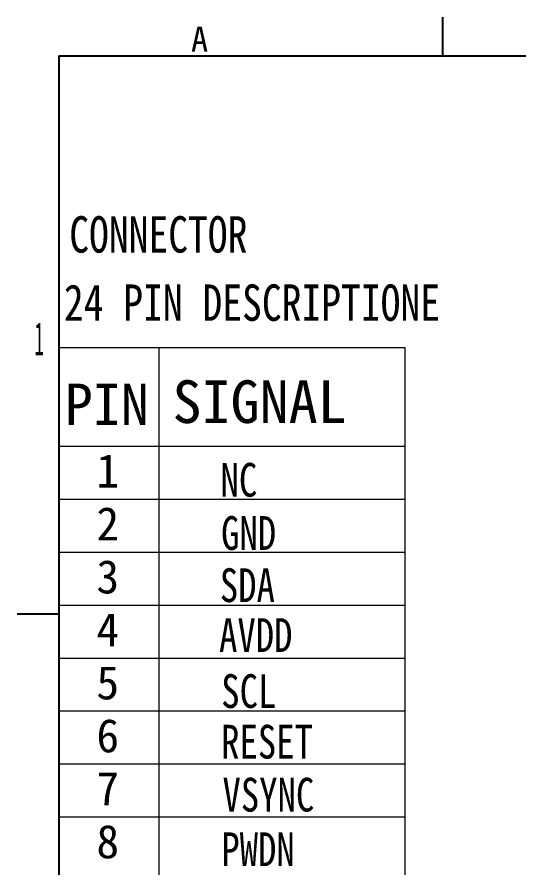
# Model space of a CAD drawing. Header units: millimetres. Extents: x -13735 to -2522, y -872 to 1555.
# Drawn here: x -6865 to -6819.9, y -795.3 to -718.9 of the extents above; entities that cross this region are included whole.
import ezdxf

# ---------------------------------------------------------------- set-up
doc = ezdxf.new("R2010")
doc.units = ezdxf.units.MM
doc.header["$LTSCALE"] = 0.3
doc.layers.get('0').update_dxf_attribs({"lineweight": 15})
doc.layers.add('pin', color=7, linetype='Continuous')
doc.layers.add('图框', color=7, linetype='Continuous')
doc.layers.add('粗实线层', color=7, linetype='Continuous', lineweight=18)
doc.styles.add('TEXTSTYLE_1', font='txt', dxfattribs={"width": 0.8})
doc.styles.add('仿宋GB2312', font='SimSun.ttf', dxfattribs={"width": 0.8})
doc.styles.add('宋体', font='SimSun.ttf', dxfattribs={"height": 4})
doc.styles.add('样式 3', font='SIMFANG.TTF', dxfattribs={"width": 0.8})

msp = doc.modelspace()

# ---------------------------------------------------------------- linework, layer by layer
at = {"color": 0}
for p, q in [((-6861.211, -748.588), (-6861.211, -871.508)), ((-6861.211, -748.588), (-6830.131, -748.588)), ((-6830.131, -748.588), (-6830.131, -871.508)), ((-6861.211, -757.46), (-6830.131, -757.46))]:
    msp.add_line(p, q, dxfattribs=at)
at = {"layer": '图框', "color": 7, "linetype": 'Continuous'}
for p, q in [((-6826.747, -722.432), (-6826.747, -718.948)), ((-6861.211, -722.432), (-6650.923, -722.432)), ((-6861.211, -722.432), (-6861.211, -871.508)), ((-6864.961, -772.508), (-6861.211, -772.508))]:
    msp.add_line(p, q, dxfattribs=at)
at = {"layer": '粗实线层', "lineweight": 18}
for p, q in [((-6852.231, -748.588), (-6852.231, -871.508)), ((-6861.211, -762.212), (-6830.131, -762.212)), ((-6861.211, -766.964), (-6830.131, -766.964)), ((-6861.211, -771.716), (-6830.131, -771.716)), ((-6861.211, -776.468), (-6830.131, -776.468)), ((-6861.211, -781.22), (-6830.131, -781.22)), ((-6861.211, -785.972), (-6830.131, -785.972)), ((-6861.211, -790.724), (-6830.131, -790.724))]:
    msp.add_line(p, q, dxfattribs=at)

# ---------------------------------------------------------------- texts
at = {"layer": 'pin', "color": 0, "style": '样式 3', "width": 0.8}
for s, height, p in [('CONNECTOR', 3.2659, (-6860.272, -740.087)), ('24 PIN DESCRIPTIONE', 3.26592, (-6860.754, -746.207))]:
    msp.add_text(s, height=height, dxfattribs=at).set_placement(p)
at = {"layer": 'pin', "color": 0, "attachment_point": 1, "style": '宋体'}
for s, insert, char_height, width in [('{\\H0.9895x;PIN}', (-6860.686, -751.837), 3.75, 58.66776), ('{\\H1.022x;SIGNAL}', (-6851.002, -751.546), 3.75, 27.59812), ('1', (-6857.834, -758.169), 3, 53.33433), ('2', (-6857.834, -762.921), 3, 53.33433), ('3', (-6857.834, -767.673), 3, 53.33433), ('4', (-6857.834, -772.425), 3, 53.33433), ('5', (-6857.834, -777.177), 3, 53.33433), ('6', (-6857.834, -781.929), 3, 53.33433), ('7', (-6857.834, -786.681), 3, 53.33433), ('8', (-6857.834, -791.433), 3, 53.33433)]:
    msp.add_mtext(s, dxfattribs=dict(at, insert=insert, char_height=char_height, width=width))
at = {"layer": '图框', "linetype": 'Continuous', "style": 'TEXTSTYLE_1'}
msp.add_text('A', height=2.25, dxfattribs=at).set_placement((-6849.335, -722.052))
at = {"layer": '图框', "linetype": 'Continuous', "style": 'TEXTSTYLE_1', "width": 0.416667}
msp.add_text('1', height=3, dxfattribs=at).set_placement((-6863.398, -749.31))
at = {"layer": '粗实线层', "lineweight": 18, "style": '仿宋GB2312', "width": 0.8}
for s, p in [('NC', (-6846.69, -761.991)), ('GND', (-6846.641, -766.763)), ('SDA', (-6846.752, -771.446)), ('AVDD', (-6846.824, -775.922)), ('SCL', (-6846.625, -780.948)), ('RESET', (-6846.638, -785.489)), ('VSYNC', (-6846.515, -790.242)), ('PWDN', (-6846.619, -795.138))]:
    msp.add_text(s, height=3.0286, dxfattribs=at).set_placement(p)

doc.saveas('drawing.dxf')
